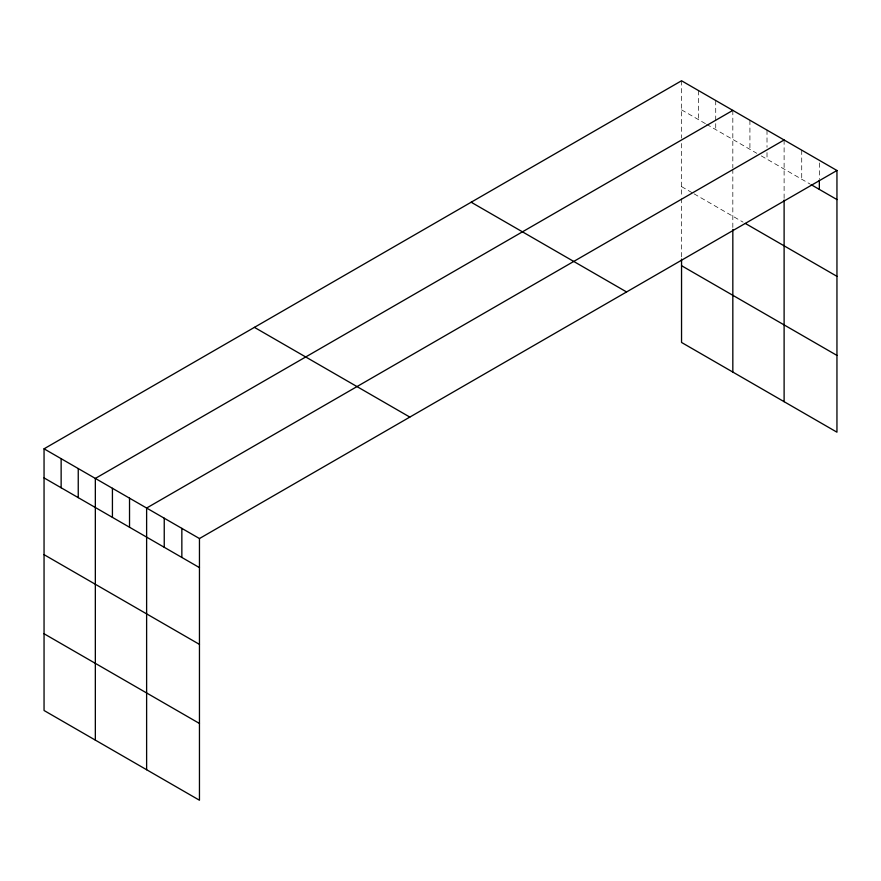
<?xml version="1.0" encoding="UTF-8"?>
<svg xmlns="http://www.w3.org/2000/svg" width="881" height="881" viewBox="0 0 881 881"><rect width="100%" height="100%" fill="white"/><g stroke="black" fill="none" stroke-linecap="round" stroke-linejoin="round"><path stroke-width="0.66" stroke-dasharray="4.41 3.3" d="M681.542 80.766L681.542 138.13M681.542 109.85L705.472 123.659M706.606 124.32L756.757 153.272M761.316 155.904L809.947 183.975M681.542 186.607L692.929 193.192M694.074 193.842L743.079 222.144M819.341 162.963L819.341 178.832M801.721 150.155L801.721 179.239M784.112 139.991L784.112 198.688M767.01 130.113L767.01 147.303M767.01 152.589L767.01 159.197M749.918 120.245L749.918 149.329M732.827 110.378L732.827 167.731M732.827 169.086L732.827 228.08M715.724 100.511L715.724 129.584M698.633 90.633L698.633 119.717M681.542 143.515L681.542 197.157M681.542 198.467L681.542 257.792"/><path stroke-width="1.32" d="M44.05 448.814L199.458 538.544L199.458 800.234L44.05 710.504L44.05 448.814L681.542 80.766L836.95 170.496L836.95 432.186L681.542 342.456L681.542 259.102M732.827 110.378L95.335 478.427L95.335 740.117M784.112 139.991L146.62 508.04L146.62 769.73M199.458 538.544L836.95 170.496M811.115 184.658L836.95 199.569M745.359 223.455L836.95 276.337M681.542 265.699L836.95 355.417M471.17 202.223L626.578 291.952M254.422 327.358L409.83 417.087M44.05 477.898L199.458 567.617M44.05 554.656L199.458 644.385M44.05 633.747L199.458 723.466M819.341 180.153L819.341 189.404M784.112 200.042L784.112 401.681M732.827 229.401L732.827 372.068M181.849 528.369L181.849 557.453M164.24 518.204L164.24 547.288M129.529 498.161L129.529 527.245M112.427 488.294L112.427 517.378M78.244 468.56L78.244 497.633M61.141 458.682L61.141 487.766"/></g></svg>
